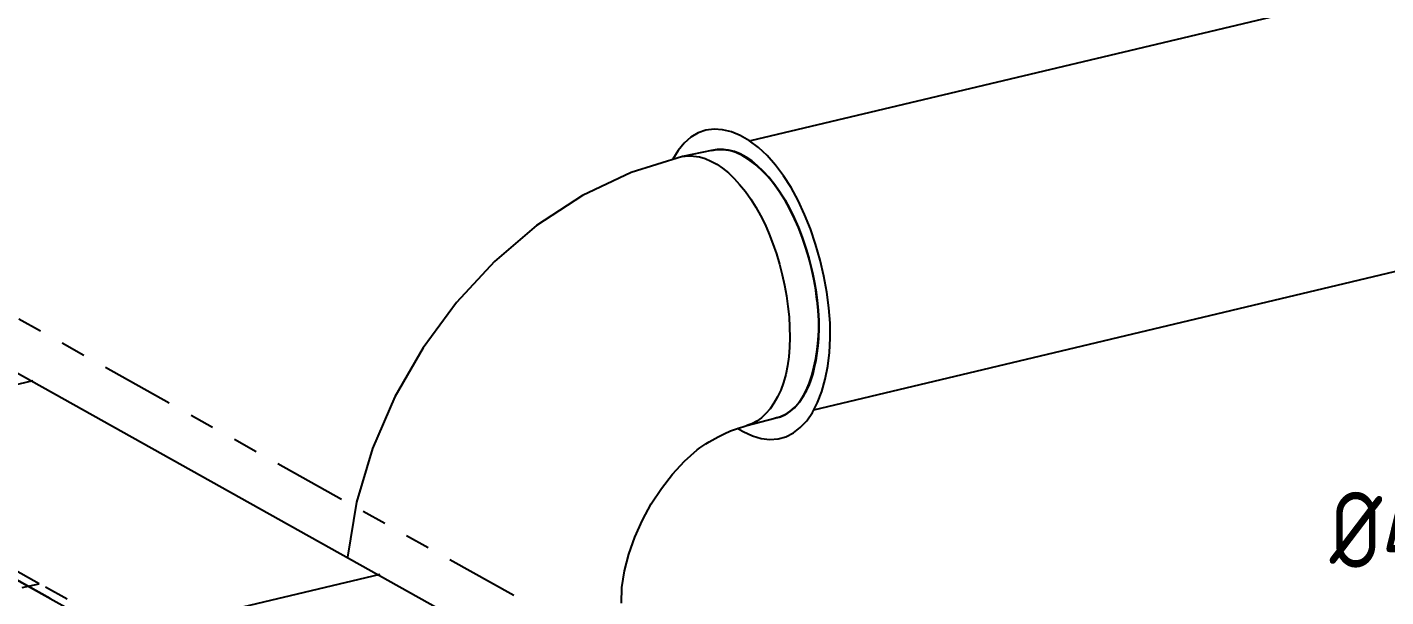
# Model space of a CAD drawing. Header units: metres. Extents: x 20 to 415, y 5 to 292.
# Drawn here: x 187.51 to 208.39, y 172.93 to 181.69 of the extents above; entities that cross this region are included whole.
import ezdxf

# ---------------------------------------------------------------- set-up
doc = ezdxf.new("R2010")
doc.units = ezdxf.units.M
for name, color, linetype in [('ВОЗДУХОВОДЫ', 7, 'Continuous'), ('ИЗОЛЯЦИЯ', 3, 'Continuous'), ('ОБОЗНАЧЕНИЯ', 7, 'Continuous')]:
    doc.layers.add(name, color=color, linetype=linetype)
doc.styles.add('GOST', font='isocpeur.ttf')

msp = doc.modelspace()

# ---------------------------------------------------------------- linework, layer by layer
at = {"layer": 'ВОЗДУХОВОДЫ'}
for points in [[(255.003, 193.349), (198.627, 179.943)], [(198.514, 175.469), (198.654, 175.403), (198.79, 175.363), (198.922, 175.347), (199.049, 175.357), (199.17, 175.391), (199.284, 175.45), (199.391, 175.532), (199.489, 175.638), (199.578, 175.766), (199.657, 175.918), (199.723, 176.089), (199.775, 176.275), (199.814, 176.475), (199.84, 176.686), (199.851, 176.908), (199.848, 177.138), (199.831, 177.375), (199.8, 177.617), (199.754, 177.862), (199.694, 178.109), (199.626, 178.352), (199.547, 178.587), (199.457, 178.812), (199.358, 179.024), (199.249, 179.223), (199.133, 179.406), (199.01, 179.571), (198.881, 179.717), (198.747, 179.842), (198.608, 179.943), (198.468, 180.026), (198.331, 180.083), (198.196, 180.115), (198.066, 180.122), (197.941, 180.105), (197.822, 180.064), (197.71, 179.998), (197.607, 179.909), (197.513, 179.797), (197.429, 179.663)], [(199.001, 175.675), (199.084, 175.698), (199.162, 175.735), (199.237, 175.784), (199.307, 175.846), (199.371, 175.92), (199.43, 176.006), (199.483, 176.104), (199.529, 176.212), (199.569, 176.331), (199.6, 176.461), (199.63, 176.593), (199.652, 176.732), (199.667, 176.876), (199.674, 177.025), (199.673, 177.177), (199.665, 177.333), (199.65, 177.492), (199.628, 177.653), (199.599, 177.815), (199.563, 177.978), (199.521, 178.144), (199.473, 178.305), (199.42, 178.461), (199.362, 178.612), (199.298, 178.757), (199.23, 178.896), (199.157, 179.028), (199.078, 179.153), (198.995, 179.271), (198.908, 179.382), (198.822, 179.477), (198.735, 179.561), (198.647, 179.634), (198.558, 179.694), (198.468, 179.742), (198.378, 179.778), (198.288, 179.802), (198.2, 179.812), (198.113, 179.809), (198.028, 179.794)], [(198.028, 179.794), (198.113, 179.809), (198.2, 179.812), (198.288, 179.802), (198.378, 179.778), (198.468, 179.742), (198.558, 179.694), (198.647, 179.634), (198.735, 179.561), (198.822, 179.477), (198.908, 179.382), (198.995, 179.271), (199.078, 179.153), (199.157, 179.028), (199.23, 178.896), (199.298, 178.757), (199.362, 178.612), (199.42, 178.461), (199.473, 178.305), (199.521, 178.144), (199.563, 177.978), (199.599, 177.815), (199.628, 177.653), (199.65, 177.492), (199.665, 177.333), (199.673, 177.177), (199.673, 177.025), (199.667, 176.876), (199.652, 176.732), (199.63, 176.593), (199.6, 176.461), (199.568, 176.331), (199.529, 176.212), (199.483, 176.104), (199.43, 176.006), (199.371, 175.92), (199.307, 175.846), (199.237, 175.784), (199.162, 175.735), (199.084, 175.698), (199.001, 175.675)], [(197.578, 179.7), (196.791, 179.458), (196.042, 179.101), (195.338, 178.64), (194.69, 178.087), (194.105, 177.456), (193.592, 176.757), (193.159, 176.004), (192.816, 175.209), (192.57, 174.383), (192.429, 173.54)], [(198.028, 179.794), (197.578, 179.7)], [(197.578, 179.7), (197.664, 179.711), (197.751, 179.709), (197.839, 179.696), (197.928, 179.67), (198.018, 179.632), (198.108, 179.583), (198.197, 179.522), (198.286, 179.449), (198.373, 179.365), (198.458, 179.269), (198.546, 179.163), (198.629, 179.048), (198.707, 178.924), (198.781, 178.793), (198.849, 178.654), (198.913, 178.509), (198.971, 178.359), (199.024, 178.204), (199.071, 178.046), (199.114, 177.884), (199.15, 177.721), (199.179, 177.557), (199.201, 177.394), (199.217, 177.233), (199.226, 177.074), (199.228, 176.919), (199.224, 176.768), (199.212, 176.622), (199.195, 176.482), (199.17, 176.349), (199.133, 176.224), (199.089, 176.109), (199.04, 176.003), (198.986, 175.907), (198.926, 175.822), (198.862, 175.747), (198.794, 175.684), (198.723, 175.631), (198.648, 175.591), (198.571, 175.562)], [(199.619, 177.734), (199.582, 177.913), (199.539, 178.088), (199.489, 178.26), (199.433, 178.427), (199.371, 178.588), (199.304, 178.744), (199.231, 178.892), (199.153, 179.033), (199.07, 179.165), (198.983, 179.288), (198.887, 179.4), (198.79, 179.499), (198.693, 179.585), (198.595, 179.658), (198.498, 179.717), (198.402, 179.762), (198.306, 179.792), (198.212, 179.808), (198.119, 179.808), (198.028, 179.794)], [(199.6, 175.806), (210.591, 178.427)], [(199.675, 177.266), (199.67, 177.312), (199.664, 177.358), (199.658, 177.405), (199.653, 177.453), (199.647, 177.5), (199.642, 177.548), (199.636, 177.595), (199.63, 177.642), (199.625, 177.689), (199.619, 177.734)], [(185.614, 177.341), (198.234, 170.282)], [(199.001, 175.675), (199.067, 175.69), (199.13, 175.715), (199.189, 175.747), (199.245, 175.788), (199.299, 175.836), (199.349, 175.892), (199.397, 175.954), (199.442, 176.023), (199.485, 176.099), (199.526, 176.18), (199.558, 176.268), (199.586, 176.361), (199.611, 176.461), (199.632, 176.565), (199.65, 176.674), (199.663, 176.787), (199.673, 176.903), (199.678, 177.022), (199.679, 177.143), (199.675, 177.266)], [(181.626, 176.386), (194.32, 169.29)], [(198.571, 175.562), (199.001, 175.675)], [(196.642, 172.829), (196.648, 173.072), (196.686, 173.326), (196.753, 173.586), (196.846, 173.848), (196.963, 174.106), (197.1, 174.357), (197.256, 174.596), (197.427, 174.817), (197.61, 175.015), (197.803, 175.188), (197.848, 175.221), (197.895, 175.253), (197.941, 175.283), (197.988, 175.312), (198.035, 175.34), (198.081, 175.366), (198.126, 175.39), (198.17, 175.412), (198.212, 175.432), (198.252, 175.45), (198.285, 175.466), (198.318, 175.48), (198.35, 175.492), (198.381, 175.503), (198.411, 175.513), (198.442, 175.523), (198.474, 175.532), (198.505, 175.542), (198.538, 175.552), (198.571, 175.562)], [(198.421, 175.525), (198.432, 175.519), (198.441, 175.514), (198.451, 175.508), (198.459, 175.502), (198.468, 175.497), (198.476, 175.491), (198.485, 175.485), (198.494, 175.48), (198.504, 175.474), (198.514, 175.469)], [(187.861, 172.903), (185.24, 174.364)]]:
    msp.add_lwpolyline(points, dxfattribs=at)
at = {"layer": 'ИЗОЛЯЦИЯ'}
for points in [[(187.377, 177.206), (187.711, 177.019)], [(188.044, 176.833), (188.378, 176.646)], [(188.711, 176.46), (189.691, 175.912)], [(190.025, 175.725), (190.358, 175.539)], [(190.692, 175.353), (191.025, 175.166)], [(191.358, 174.98), (192.339, 174.432)], [(192.672, 174.245), (193.006, 174.059)], [(193.339, 173.872), (193.673, 173.686)], [(187.692, 173.128), (186.712, 173.676)], [(194.006, 173.5), (194.987, 172.951)], [(187.43, 173.072), (187.692, 173.128)], [(187.786, 173.084), (188.119, 172.898)]]:
    msp.add_lwpolyline(points, dxfattribs=at)
at = {"layer": 'ОБОЗНАЧЕНИЯ'}
for points in [[(183.592, 175.3), (187.599, 176.255)], [(188.928, 172.323), (192.935, 173.278)]]:
    msp.add_lwpolyline(points, dxfattribs=at)

# ---------------------------------------------------------------- texts
at = {"layer": 'ОБОЗНАЧЕНИЯ', "style": 'GOST', "width": 0.8}
msp.add_text('%%c400', height=1.1615, dxfattribs=at).set_placement((207.529, 173.378))

doc.saveas('drawing.dxf')
